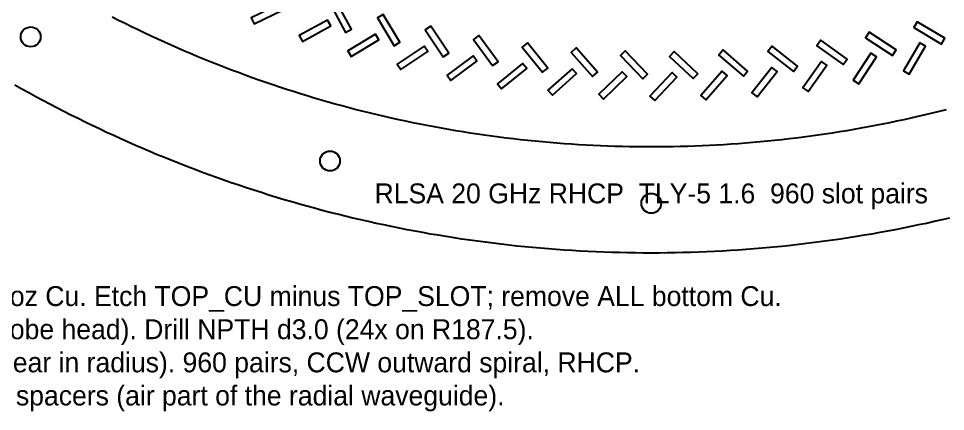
# Model space of a CAD drawing. Header units: millimetres. Extents: x -195 to 195, y -219 to 195.
# Drawn here: x -95.6 to 44.4, y -218.9 to -159.6 of the extents above; entities that cross this region are included whole.
import ezdxf
from ezdxf.enums import TextEntityAlignment as Align

# ---------------------------------------------------------------- set-up
doc = ezdxf.new("R2010")
doc.units = ezdxf.units.MM
for name, color, linetype in [('FAB', 8, 'Continuous'), ('NPTH', 9, 'Continuous'), ('OUTLINE', 7, 'Continuous'), ('SILK_TOP', 7, 'Continuous'), ('TOP_CU', 1, 'Continuous'), ('TOP_SLOT', 3, 'Continuous')]:
    doc.layers.add(name, color=color, linetype=linetype)

msp = doc.modelspace()

# ---------------------------------------------------------------- linework, layer by layer
at = {"layer": 'NPTH'}
for centre in [(-93.75, -162.38), (-48.53, -181.11), (0, -187.5)]:
    msp.add_circle(centre, 1.5, dxfattribs=at)
at = {"layer": 'OUTLINE'}
msp.add_lwpolyline([(45.06, -189.72), (43.89, -190), (42.72, -190.26), (41.56, -190.52), (40.39, -190.77), (39.22, -191.02), (38.04, -191.25), (36.87, -191.48), (35.69, -191.71), (34.52, -191.92), (33.34, -192.13), (32.16, -192.33), (30.98, -192.52), (29.8, -192.71), (28.61, -192.89), (27.43, -193.06), (26.24, -193.23), (25.06, -193.38), (23.87, -193.53), (22.68, -193.68), (21.49, -193.81), (20.3, -193.94), (19.11, -194.06), (17.92, -194.17), (16.73, -194.28), (15.54, -194.38), (14.35, -194.47), (13.15, -194.56), (11.96, -194.63), (10.76, -194.7), (9.57, -194.77), (8.37, -194.82), (7.18, -194.87), (5.98, -194.91), (4.79, -194.94), (3.59, -194.97), (2.39, -194.99), (1.2, -195), (0, -195), (-1.2, -195), (-2.39, -194.99), (-3.59, -194.97), (-4.79, -194.94), (-5.98, -194.91), (-7.18, -194.87), (-8.37, -194.82), (-9.57, -194.77), (-10.76, -194.7), (-11.96, -194.63), (-13.15, -194.56), (-14.35, -194.47), (-15.54, -194.38), (-16.73, -194.28), (-17.92, -194.17), (-19.11, -194.06), (-20.3, -193.94), (-21.49, -193.81), (-22.68, -193.68), (-23.87, -193.53), (-25.06, -193.38), (-26.24, -193.23), (-27.43, -193.06), (-28.61, -192.89), (-29.8, -192.71), (-30.98, -192.52), (-32.16, -192.33), (-33.34, -192.13), (-34.52, -191.92), (-35.69, -191.71), (-36.87, -191.48), (-38.04, -191.25), (-39.22, -191.02), (-40.39, -190.77), (-41.56, -190.52), (-42.72, -190.26), (-43.89, -190), (-45.06, -189.72), (-46.22, -189.44), (-47.38, -189.16), (-48.54, -188.86), (-49.7, -188.56), (-50.85, -188.25), (-52.01, -187.94), (-53.16, -187.61), (-54.31, -187.28), (-55.46, -186.95), (-56.61, -186.6), (-57.75, -186.25), (-58.89, -185.89), (-60.03, -185.53), (-61.17, -185.16), (-62.3, -184.78), (-63.44, -184.39), (-64.57, -184), (-65.69, -183.6), (-66.82, -183.19), (-67.94, -182.78), (-69.06, -182.36), (-70.18, -181.93), (-71.29, -181.5), (-72.41, -181.06), (-73.52, -180.61), (-74.62, -180.16), (-75.73, -179.7), (-76.83, -179.23), (-77.93, -178.75), (-79.02, -178.27), (-80.11, -177.78), (-81.2, -177.29), (-82.29, -176.79), (-83.37, -176.28), (-84.45, -175.76), (-85.53, -175.24), (-86.6, -174.71), (-87.67, -174.18), (-88.74, -173.64), (-89.81, -173.09), (-90.87, -172.54), (-91.92, -171.97), (-92.98, -171.41), (-94.03, -170.83), (-95.07, -170.25), (-96.12, -169.67)], dxfattribs=at)
at = {"layer": 'TOP_CU'}
for points in [[(-55.6, -158.28), (-56.04, -157.38), (-60.43, -159.53), (-60, -160.42)], [(-48.5, -157.41), (-46.17, -161.7), (-45.29, -161.22), (-47.63, -156.93)], [(-40.52, -159.01), (-41.37, -159.53), (-38.84, -163.71), (-37.99, -163.19)], [(-48.42, -160.72), (-48.9, -159.84), (-53.19, -162.18), (-52.71, -163.06)], [(-33.32, -160.77), (-34.15, -161.32), (-31.43, -165.38), (-30.6, -164.83)], [(40.15, -160.13), (39.65, -160.99), (43.86, -163.46), (44.37, -162.6)], [(-41.14, -162.83), (-41.66, -161.97), (-45.84, -164.5), (-45.32, -165.36)], [(-26.05, -162.19), (-26.85, -162.79), (-23.96, -166.72), (-23.15, -166.13)], [(32.91, -161.68), (32.36, -162.52), (36.46, -165.18), (37.01, -164.34)], [(-33.77, -164.61), (-34.33, -163.78), (-38.39, -166.49), (-37.83, -167.32)], [(-18.72, -163.29), (-19.5, -163.92), (-16.43, -167.72), (-15.65, -167.09)], [(18.25, -163.8), (17.63, -164.59), (21.47, -167.61), (22.09, -166.82)], [(25.6, -162.9), (25.02, -163.72), (29, -166.56), (29.58, -165.75)], [(41.42, -163.78), (40.56, -163.27), (38.08, -167.49), (38.94, -168)], [(-11.35, -164.06), (-12.1, -164.72), (-8.86, -168.38), (-8.11, -167.72)], [(-3.95, -164.5), (-4.67, -165.19), (-1.27, -168.7), (-0.55, -168)], [(3.45, -164.6), (2.77, -165.32), (6.32, -168.68), (7.01, -167.95)], [(10.86, -164.36), (10.21, -165.12), (13.91, -168.31), (14.56, -167.55)], [(34.01, -165.39), (33.17, -164.84), (30.51, -168.94), (31.35, -169.49)], [(-26.33, -166.05), (-26.92, -165.25), (-30.85, -168.14), (-30.26, -168.95)], [(-19.45, -166.38), (-23.25, -169.45), (-22.62, -170.23), (-18.82, -167.16)], [(26.54, -166.66), (25.72, -166.08), (22.88, -170.05), (23.69, -170.63)], [(-11.28, -167.93), (-11.94, -167.18), (-15.6, -170.42), (-14.94, -171.17)], [(-3.71, -168.36), (-4.41, -167.64), (-7.91, -171.04), (-7.22, -171.76)], [(3.87, -168.44), (3.15, -167.76), (-0.21, -171.31), (0.52, -172)], [(11.45, -168.19), (10.69, -167.54), (7.5, -171.24), (8.26, -171.89)], [(19.01, -167.59), (18.22, -166.98), (15.2, -170.82), (15.99, -171.44)]]:
    msp.add_lwpolyline(points, close=True, dxfattribs=at)
msp.add_lwpolyline([(44.56, -173.37), (43.49, -173.64), (42.43, -173.9), (41.36, -174.16), (40.29, -174.41), (39.22, -174.65), (38.15, -174.89), (37.07, -175.12), (36, -175.34), (34.92, -175.56), (33.84, -175.77), (32.76, -175.98), (31.68, -176.17), (30.6, -176.36), (29.52, -176.55), (28.44, -176.73), (27.35, -176.9), (26.26, -177.06), (25.18, -177.22), (24.09, -177.37), (23, -177.52), (21.91, -177.65), (20.82, -177.78), (19.73, -177.91), (18.64, -178.03), (17.55, -178.14), (16.45, -178.24), (15.36, -178.34), (14.26, -178.43), (13.17, -178.51), (12.07, -178.59), (10.98, -178.66), (9.88, -178.73), (8.78, -178.78), (7.69, -178.83), (6.59, -178.88), (5.49, -178.92), (4.39, -178.95), (3.29, -178.97), (2.2, -178.99), (1.1, -179), (0, -179), (-1.1, -179), (-2.2, -178.99), (-3.29, -178.97), (-4.39, -178.95), (-5.49, -178.92), (-6.59, -178.88), (-7.69, -178.83), (-8.78, -178.78), (-9.88, -178.73), (-10.98, -178.66), (-12.07, -178.59), (-13.17, -178.51), (-14.26, -178.43), (-15.36, -178.34), (-16.45, -178.24), (-17.55, -178.14), (-18.64, -178.03), (-19.73, -177.91), (-20.82, -177.78), (-21.91, -177.65), (-23, -177.52), (-24.09, -177.37), (-25.18, -177.22), (-26.26, -177.06), (-27.35, -176.9), (-28.44, -176.73), (-29.52, -176.55), (-30.6, -176.36), (-31.68, -176.17), (-32.76, -175.98), (-33.84, -175.77), (-34.92, -175.56), (-36, -175.34), (-37.07, -175.12), (-38.15, -174.89), (-39.22, -174.65), (-40.29, -174.41), (-41.36, -174.16), (-42.43, -173.9), (-43.49, -173.64), (-44.56, -173.37), (-45.62, -173.09), (-46.68, -172.81), (-47.74, -172.52), (-48.8, -172.22), (-49.86, -171.92), (-50.91, -171.61), (-51.96, -171.29), (-53.01, -170.97), (-54.06, -170.64), (-55.11, -170.31), (-56.15, -169.97), (-57.19, -169.62), (-58.23, -169.26), (-59.27, -168.9), (-60.3, -168.54), (-61.34, -168.16), (-62.37, -167.78), (-63.4, -167.4), (-64.42, -167.01), (-65.44, -166.61), (-66.47, -166.2), (-67.48, -165.79), (-68.5, -165.37), (-69.51, -164.95), (-70.52, -164.52), (-71.53, -164.09), (-72.54, -163.64), (-73.54, -163.2), (-74.54, -162.74), (-75.54, -162.28), (-76.53, -161.81), (-77.52, -161.34), (-78.51, -160.86), (-79.5, -160.38), (-80.48, -159.89), (-81.46, -159.39)], dxfattribs=at)
at = {"layer": 'TOP_SLOT'}
for points in [[(-60.43, -159.53), (-60, -160.42), (-55.6, -158.28), (-56.04, -157.38)], [(-46.17, -161.7), (-45.29, -161.22), (-47.63, -156.93), (-48.5, -157.41)], [(-38.84, -163.71), (-37.99, -163.19), (-40.52, -159.01), (-41.37, -159.53)], [(-53.19, -162.18), (-52.71, -163.06), (-48.42, -160.72), (-48.9, -159.84)], [(-31.43, -165.38), (-30.6, -164.83), (-33.32, -160.77), (-34.15, -161.32)], [(43.86, -163.46), (44.37, -162.6), (40.15, -160.13), (39.65, -160.99)], [(-45.84, -164.5), (-45.32, -165.36), (-41.14, -162.83), (-41.66, -161.97)], [(-23.96, -166.72), (-23.15, -166.13), (-26.05, -162.19), (-26.85, -162.79)], [(36.46, -165.18), (37.01, -164.34), (32.91, -161.68), (32.36, -162.52)], [(-38.39, -166.49), (-37.83, -167.32), (-33.77, -164.61), (-34.33, -163.78)], [(-16.43, -167.72), (-15.65, -167.09), (-18.72, -163.29), (-19.5, -163.92)], [(21.47, -167.61), (22.09, -166.82), (18.25, -163.8), (17.63, -164.59)], [(29, -166.56), (29.58, -165.75), (25.6, -162.9), (25.02, -163.72)], [(38.08, -167.49), (38.94, -168), (41.42, -163.78), (40.56, -163.27)], [(-8.86, -168.38), (-8.11, -167.72), (-11.35, -164.06), (-12.1, -164.72)], [(-1.27, -168.7), (-0.55, -168), (-3.95, -164.5), (-4.67, -165.19)], [(6.32, -168.68), (7.01, -167.95), (3.45, -164.6), (2.77, -165.32)], [(13.91, -168.31), (14.56, -167.55), (10.86, -164.36), (10.21, -165.12)], [(30.51, -168.94), (31.35, -169.49), (34.01, -165.39), (33.17, -164.84)], [(-30.85, -168.14), (-30.26, -168.95), (-26.33, -166.05), (-26.92, -165.25)], [(-23.25, -169.45), (-22.62, -170.23), (-18.82, -167.16), (-19.45, -166.38)], [(22.88, -170.05), (23.69, -170.63), (26.54, -166.66), (25.72, -166.08)], [(-15.6, -170.42), (-14.94, -171.17), (-11.28, -167.93), (-11.94, -167.18)], [(-7.91, -171.04), (-7.22, -171.76), (-3.71, -168.36), (-4.41, -167.64)], [(-0.21, -171.31), (0.52, -172), (3.87, -168.44), (3.15, -167.76)], [(7.5, -171.24), (8.26, -171.89), (11.45, -168.19), (10.69, -167.54)], [(15.2, -170.82), (15.99, -171.44), (19.01, -167.59), (18.22, -166.98)]]:
    msp.add_lwpolyline(points, close=True, dxfattribs=at)

# ---------------------------------------------------------------- texts
at = {"layer": 'FAB'}
for s, p in [('RLSA: Taconic TLY-5 1.6 mm (er 2.2), double-side 1/2 oz Cu. Etch TOP_CU minus TOP_SLOT; remove ALL bottom Cu.', (-195, -203)), ('Mill BOT_POCKET d2.8 x 0.6 deep from the bottom (probe head). Drill NPTH d3.0 (24x on R187.5).', (-195, -208)), ('Slot width 1.0 mm +/-0.02; slot length 4.3 -> 4.9 mm (linear in radius). 960 pairs, CCW outward spiral, RHCP.', (-195, -213)), ('Suspended 3.0 mm above the Al ground plate on nylon spacers (air part of the radial waveguide).', (-195, -218))]:
    msp.add_text(s, height=3, dxfattribs=at).set_placement(p)
at = {"layer": 'SILK_TOP'}
msp.add_text('RLSA 20 GHz RHCP  TLY-5 1.6  960 slot pairs', height=3, dxfattribs=at).set_placement((0, -186), align=Align.MIDDLE_CENTER)

doc.saveas('drawing.dxf')
